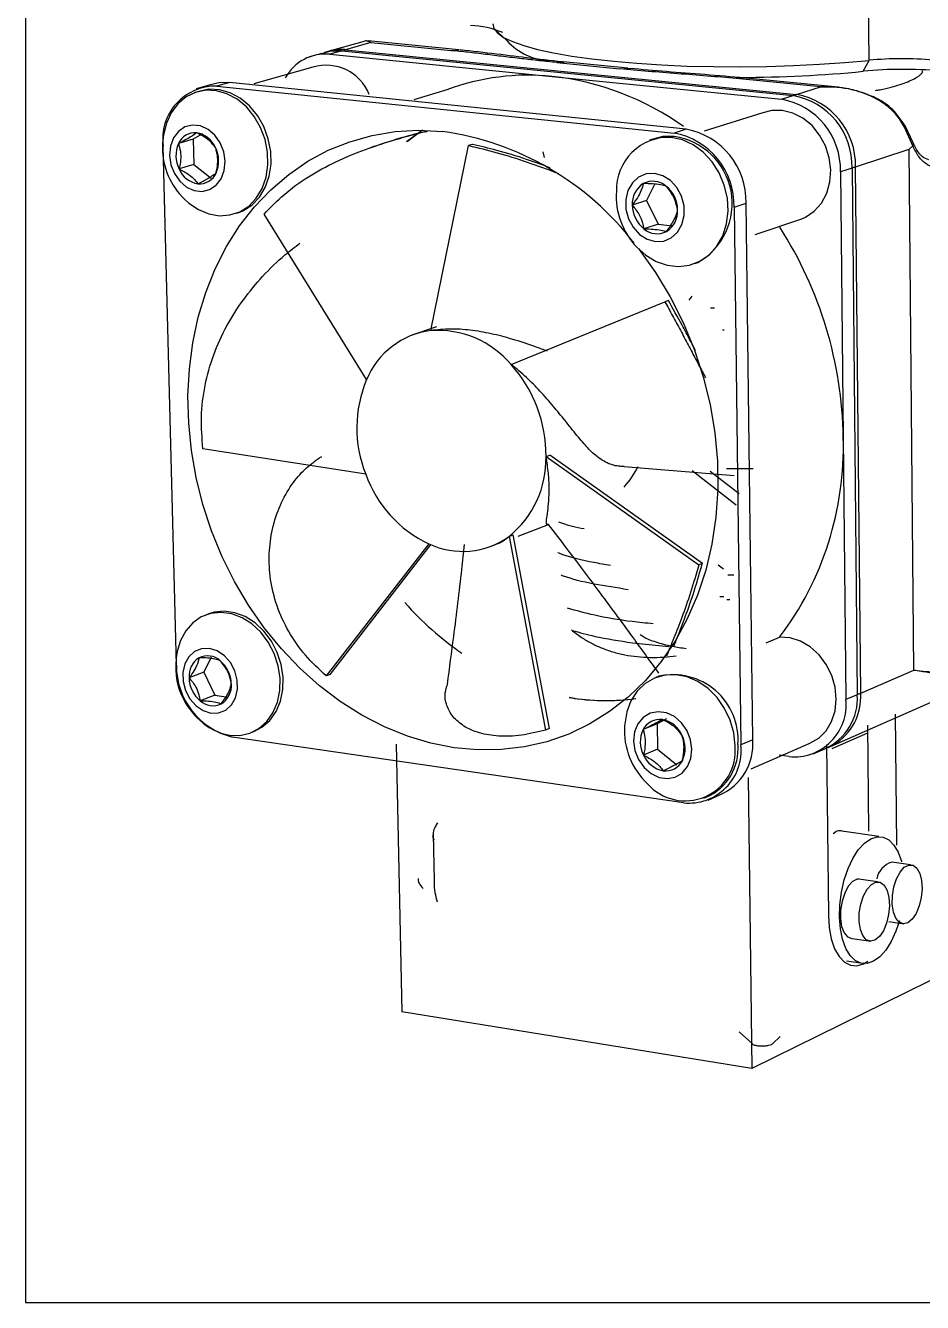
# Model space of a CAD drawing. Header units: millimetres. Extents: x 0 to 279, y 0 to 216.
# Drawn here: x 188.92 to 217.99, y 46.03 to 87.43 of the extents above; entities that cross this region are included whole.
import ezdxf

# ---------------------------------------------------------------- set-up
doc = ezdxf.new("R2010")
doc.units = ezdxf.units.MM
doc.layers.add('TITLE_BLOCK_BORDER', color=7, linetype='Continuous')

msp = doc.modelspace()

# ---------------------------------------------------------------- linework, layer by layer
at = {"color": 7, "linetype": 'Continuous', "lineweight": 25}
for p, q in [((216.266, 86.299), (216.247, 88.317)), ((204.092, 87.338), (204.519, 86.938)), ((199.852, 86.901), (198.641, 86.559)), ((199.177, 86.611), (198.779, 86.498)), ((199.177, 86.611), (213.798, 85.158)), ((200.111, 86.875), (199.296, 86.644)), ((199.296, 86.644), (213.911, 85.193)), ((202.96, 86.642), (200.029, 86.931)), ((200.111, 86.875), (202.714, 86.618)), ((198.521, 86.526), (198.122, 86.413)), ((198.779, 86.498), (205.992, 85.779)), ((206.14, 86.228), (208.183, 86.026)), ((208.441, 86.049), (206.361, 86.255)), ((216.074, 85.944), (216.266, 86.299)), ((198.238, 86.077), (196.32, 85.532)), ((205.992, 85.779), (213.42, 85.038)), ((208.415, 86.03), (208.51, 86.032)), ((214.685, 85.437), (211.954, 85.706)), ((215.255, 85.43), (212.175, 85.734)), ((194.87, 85.495), (194.456, 85.378)), ((195.533, 85.58), (195.12, 85.463)), ((195.12, 85.463), (209.941, 83.943)), ((202.823, 84.835), (195.533, 85.58)), ((202.581, 85.339), (201.504, 85.022)), ((213.911, 85.193), (214.685, 85.437)), ((194.491, 85.275), (194.388, 85.246)), ((213.42, 85.038), (213.798, 85.158)), ((210.335, 84.067), (202.823, 84.835)), ((212.821, 84.6), (210.921, 83.998)), ((210.335, 84.067), (209.941, 83.943)), ((217.678, 83.53), (217.411, 84.134)), ((217.692, 83.621), (217.429, 84.175)), ((194.358, 83.739), (193.877, 83.599)), ((194.654, 83.914), (194.358, 83.739)), ((194.358, 83.739), (194.379, 82.917)), ((201.787, 84.04), (201.271, 83.655)), ((209.248, 83.743), (209.15, 83.712)), ((193.812, 66.691), (193.383, 83.516)), ((200.244, 83.512), (200.093, 83.467)), ((202.06, 77.538), (203.281, 83.533)), ((203.402, 83.57), (203.281, 83.533)), ((203.406, 83.569), (203.402, 83.57)), ((205.686, 83.332), (205.728, 83.151)), ((215.821, 82.844), (217.565, 83.424)), ((217.679, 83.523), (217.565, 83.424)), ((217.713, 66.524), (217.565, 83.424)), ((194.379, 82.917), (193.898, 82.776)), ((194.379, 82.917), (194.94, 82.479)), ((215.709, 82.807), (215.334, 82.682)), ((215.709, 82.807), (215.88, 65.732)), ((215.991, 65.779), (215.821, 82.844)), ((215.334, 82.682), (215.423, 74.076)), ((209.322, 82.298), (209.044, 81.756)), ((209.044, 81.756), (208.586, 81.607)), ((209.044, 81.756), (209.421, 80.984)), ((211.886, 81.537), (212.276, 81.666)), ((212.385, 72.914), (212.276, 81.666)), ((195.763, 81.347), (195.865, 81.379)), ((199.973, 75.946), (196.651, 81.311)), ((211.886, 81.537), (212.107, 64.101)), ((212.574, 80.652), (214.08, 81.162)), ((209.421, 80.984), (208.964, 80.833)), ((209.421, 80.984), (209.895, 80.933)), ((210.614, 79.712), (210.711, 79.745)), ((204.658, 76.437), (209.64, 78.474)), ((209.758, 78.515), (209.64, 78.474)), ((209.76, 78.51), (209.758, 78.515)), ((210.434, 78.523), (210.524, 78.652)), ((211.255, 78.259), (211.122, 78.264)), ((202.24, 77.657), (201.446, 77.391)), ((211.509, 77.56), (211.567, 77.56)), ((199.948, 72.88), (194.671, 73.704)), ((215.423, 74.076), (215.51, 65.572)), ((198.509, 73.441), (198.444, 73.41)), ((205.791, 73.454), (205.91, 73.497)), ((205.791, 73.454), (210.741, 69.939)), ((210.858, 69.985), (205.91, 73.497)), ((208.322, 73.132), (211.885, 72.843)), ((210.53, 73), (211.955, 71.892)), ((211.115, 72.983), (212.05, 72.256)), ((212.504, 73.051), (211.636, 73.051)), ((212.492, 64.268), (212.385, 72.914)), ((204.892, 70.877), (205.876, 71.25)), ((204.592, 70.865), (204.711, 70.91)), ((204.592, 70.865), (205.775, 64.585)), ((204.711, 70.91), (205.893, 64.634)), ((201.991, 70.624), (198.669, 66.34)), ((198.791, 66.387), (202.068, 70.612)), ((204.011, 70.545), (204.191, 70.613)), ((210.858, 69.985), (210.741, 69.939)), ((210.856, 69.98), (210.858, 69.985)), ((211.539, 69.801), (211.372, 69.931)), ((211.88, 69.602), (211.686, 69.602)), ((211.746, 68.804), (211.647, 68.809)), ((194.858, 68.351), (194.757, 68.313)), ((212.928, 67.416), (213.361, 67.596)), ((208.594, 67.416), (209.769, 67.293)), ((194.942, 66.952), (194.696, 66.46)), ((194.696, 66.46), (194.222, 66.28)), ((194.696, 66.46), (195.054, 65.717)), ((198.791, 66.387), (198.669, 66.34)), ((209.445, 66.328), (209.349, 66.288)), ((214.936, 64.025), (220.322, 66.392)), ((215.991, 65.779), (217.713, 66.524)), ((195.054, 65.717), (194.581, 65.534)), ((195.054, 65.717), (195.492, 65.654)), ((206.714, 65.613), (206.545, 65.638)), ((215.88, 65.732), (215.51, 65.572)), ((217.159, 60.85), (217.12, 65.099)), ((205.893, 64.634), (205.775, 64.585)), ((209.39, 64.789), (208.938, 64.599)), ((209.694, 64.948), (209.39, 64.789)), ((209.39, 64.789), (209.402, 63.964)), ((216.255, 61.312), (216.222, 64.749)), ((210.246, 62.227), (195.632, 64.358)), ((196.217, 64.496), (196.317, 64.536)), ((212.492, 64.268), (212.107, 64.101)), ((215.07, 63.984), (216.225, 64.493)), ((200.936, 64.127), (201.114, 55.453)), ((209.402, 63.964), (208.95, 63.771)), ((209.402, 63.964), (210.035, 63.461)), ((212.439, 63.327), (214.318, 64.148)), ((213.667, 63.726), (213.349, 63.771)), ((214.454, 63.813), (214.825, 63.976)), ((214.882, 64.118), (214.941, 58.588)), ((214.889, 64.007), (215.113, 64.107)), ((212.346, 63.048), (212.464, 53.611)), ((210.905, 62.374), (211.001, 62.416)), ((211.043, 62.313), (211.429, 62.482)), ((216.582, 61.13), (215.376, 61.306)), ((202.132, 61.22), (202.162, 59.71)), ((217.599, 60.216), (216.995, 60.305)), ((216.535, 59.665), (215.928, 59.755)), ((216.906, 58.374), (217.39, 58.301)), ((215.717, 57.83), (216.323, 57.738)), ((218.938, 56.802), (212.464, 53.611)), ((215.534, 57.105), (216.131, 57.013)), ((212.464, 53.611), (201.114, 55.453)), ((212.05, 54.8), (212.468, 54.422)), ((213.129, 54.416), (213.377, 54.65))]:
    msp.add_line(p, q, dxfattribs=at)
at = {"color": 8, "linetype": 'Continuous', "lineweight": 25}
for p, q in [((202.714, 86.618), (202.951, 86.62)), ((206.375, 86.232), (206.14, 86.228)), ((208.183, 86.026), (208.415, 86.03)), ((212.183, 85.71), (211.954, 85.706))]:
    msp.add_line(p, q, dxfattribs=at)
at = {"color": 7, "linetype": 'Continuous', "lineweight": 25, "flags": 128}
for points in [[(204.063, 87.478), (204.096, 87.331), (204.214, 87.186), (204.417, 87.044), (204.703, 86.907), (205.071, 86.776), (205.517, 86.653), (206.037, 86.54), (206.625, 86.437), (207.276, 86.345), (207.984, 86.267), (208.739, 86.202), (209.535, 86.151), (210.363, 86.115), (211.214, 86.095), (212.078, 86.091), (212.946, 86.102), (213.808, 86.129), (214.655, 86.171), (215.477, 86.228), (216.266, 86.299)], [(198.521, 86.526), (198.832, 86.605), (199.177, 86.611)], [(198.641, 86.559), (198.622, 86.552), (198.6, 86.543)], [(194.077, 81.796), (194.211, 81.673), (194.524, 81.459), (194.86, 81.319), (195.205, 81.26), (195.544, 81.285), (195.865, 81.391), (196.154, 81.576), (196.398, 81.831), (196.588, 82.147), (196.717, 82.51), (196.777, 82.906), (196.768, 83.318), (196.688, 83.729), (196.542, 84.123), (196.336, 84.482), (196.078, 84.792), (195.778, 85.041), (195.45, 85.218), (195.106, 85.315), (194.762, 85.33), (194.43, 85.261), (194.125, 85.112), (193.859, 84.889), (193.643, 84.601), (193.486, 84.26), (193.393, 83.88), (193.38, 83.773)], [(195.865, 81.379), (195.967, 81.422), (196.256, 81.607), (196.5, 81.862), (196.69, 82.178), (196.819, 82.541), (196.879, 82.936), (196.87, 83.348), (196.79, 83.759), (196.644, 84.152), (196.438, 84.512), (196.18, 84.822), (195.88, 85.07), (195.552, 85.247), (195.209, 85.344), (194.864, 85.359), (194.533, 85.29), (194.491, 85.275)], [(195.533, 85.58), (195.184, 85.575), (194.87, 85.495)], [(214.08, 81.162), (214.201, 81.215), (214.483, 81.407), (214.716, 81.67), (214.887, 81.991), (214.99, 82.355), (215.017, 82.745), (214.97, 83.142), (214.848, 83.526), (214.659, 83.878), (214.412, 84.183), (214.118, 84.424), (213.792, 84.591), (213.45, 84.675), (213.108, 84.673), (212.821, 84.6)], [(193.588, 83.219), (193.632, 82.914), (193.745, 82.626), (193.918, 82.378), (194.137, 82.19), (194.385, 82.077), (194.641, 82.049), (194.884, 82.108), (195.096, 82.249), (195.258, 82.462), (195.358, 82.728), (195.388, 83.026), (195.344, 83.332), (195.23, 83.622), (195.056, 83.871), (194.836, 84.059), (194.588, 84.171), (194.332, 84.198), (194.089, 84.138), (193.878, 83.995), (193.716, 83.783), (193.617, 83.517), (193.588, 83.219)], [(208.783, 80.2), (208.805, 80.171), (209.338, 79.423), (209.816, 78.63), (210.235, 77.797), (210.593, 76.932), (210.885, 76.042), (211.109, 75.136), (211.263, 74.22), (211.347, 73.302), (211.359, 72.391), (211.299, 71.493), (211.169, 70.617), (210.969, 69.77), (210.701, 68.958), (210.369, 68.189), (209.974, 67.469), (209.521, 66.803), (209.013, 66.197), (208.454, 65.656), (207.851, 65.183), (207.207, 64.782), (206.529, 64.457), (205.821, 64.208), (205.09, 64.039), (204.342, 63.95), (203.582, 63.941), (202.817, 64.012), (202.053, 64.161), (201.296, 64.389), (200.552, 64.691), (199.826, 65.067), (199.124, 65.511), (198.451, 66.022), (197.813, 66.594), (197.214, 67.223), (196.659, 67.905), (196.152, 68.633), (195.696, 69.403), (195.296, 70.207), (194.953, 71.041), (194.671, 71.898), (194.453, 72.771), (194.298, 73.653), (194.209, 74.539), (194.187, 75.421), (194.232, 76.292), (194.343, 77.145), (194.521, 77.975), (194.763, 78.775), (195.068, 79.537), (195.434, 80.258), (195.859, 80.929), (196.339, 81.547), (196.87, 82.105), (197.45, 82.6), (198.073, 83.027), (198.734, 83.382), (199.43, 83.662), (200.153, 83.865), (200.899, 83.988), (201.661, 84.03), (202.433, 83.99), (202.433, 83.99)], [(201.288, 83.669), (201.469, 83.812), (201.781, 84.036)], [(208.736, 80.24), (209.024, 79.982), (209.362, 79.779), (209.721, 79.654), (210.087, 79.614), (210.445, 79.659), (210.78, 79.788), (211.079, 79.996), (211.328, 80.274), (211.519, 80.612), (211.642, 80.996), (211.692, 81.409), (211.668, 81.835), (211.57, 82.255), (211.403, 82.654), (211.172, 83.013), (210.889, 83.319), (210.564, 83.558), (210.211, 83.721), (209.845, 83.802), (209.845, 83.802)], [(209.943, 83.833), (209.579, 83.827), (209.248, 83.743)], [(209.305, 82.632), (209.036, 82.615), (208.791, 82.511), (208.589, 82.327), (208.446, 82.079), (208.374, 81.786), (208.379, 81.473), (208.46, 81.164), (208.61, 80.885), (208.818, 80.657), (209.067, 80.5), (209.337, 80.426), (209.605, 80.441), (209.851, 80.544), (210.054, 80.727), (210.198, 80.976), (210.27, 81.269), (210.266, 81.583), (210.185, 81.893), (210.034, 82.174), (209.825, 82.402), (209.575, 82.559), (209.305, 82.632)], [(195.528, 64.422), (195.867, 64.414), (196.19, 64.486), (196.485, 64.637), (196.739, 64.861), (196.941, 65.148), (197.084, 65.487), (197.161, 65.864), (197.169, 66.263), (197.108, 66.669), (196.98, 67.063), (196.79, 67.43), (196.546, 67.755), (196.259, 68.024), (195.94, 68.226), (195.603, 68.354), (195.261, 68.401), (194.929, 68.366), (194.619, 68.251), (194.346, 68.06), (194.119, 67.802), (193.948, 67.487), (193.839, 67.128), (193.807, 66.911)], [(196.317, 64.536), (196.585, 64.677), (196.839, 64.9), (197.042, 65.187), (197.184, 65.526), (197.262, 65.903), (197.27, 66.302), (197.208, 66.707), (197.08, 67.102), (196.891, 67.469), (196.647, 67.793), (196.36, 68.062), (196.042, 68.264), (195.704, 68.391), (195.362, 68.438), (195.03, 68.404), (194.858, 68.351)], [(214.318, 64.148), (214.344, 64.159), (214.629, 64.324), (214.867, 64.563), (215.047, 64.862), (215.159, 65.209), (215.198, 65.585), (215.162, 65.974), (215.053, 66.355), (214.876, 66.712), (214.64, 67.025), (214.356, 67.281), (214.037, 67.467), (213.7, 67.573), (213.361, 67.596)], [(194.931, 65.137), (195.181, 65.143), (195.409, 65.233), (195.596, 65.401), (195.727, 65.632), (195.792, 65.908), (195.784, 66.206), (195.706, 66.502), (195.562, 66.773), (195.366, 66.995), (195.132, 67.152), (194.88, 67.229), (194.63, 67.222), (194.403, 67.131), (194.217, 66.962), (194.086, 66.731), (194.023, 66.456), (194.03, 66.159), (194.108, 65.863), (194.251, 65.594), (194.447, 65.372), (194.68, 65.215), (194.931, 65.137)], [(211.917, 64.074), (211.875, 64.491), (211.76, 64.902), (211.579, 65.289), (211.337, 65.636), (211.046, 65.93), (210.716, 66.157), (210.363, 66.309), (210, 66.38), (209.643, 66.367), (209.306, 66.27), (209.002, 66.094), (208.745, 65.846), (208.544, 65.537), (208.408, 65.178), (208.341, 64.785), (208.337, 64.717)], [(210.519, 63.961), (210.477, 64.27), (210.361, 64.565), (210.181, 64.822), (209.952, 65.02), (209.692, 65.143), (209.423, 65.18), (209.167, 65.13), (208.943, 64.996), (208.771, 64.79), (208.664, 64.527), (208.63, 64.229), (208.673, 63.921), (208.789, 63.627), (208.967, 63.371), (209.195, 63.173), (209.454, 63.05), (209.723, 63.011), (209.98, 63.06), (210.204, 63.193), (210.377, 63.4), (210.485, 63.662), (210.519, 63.961)], [(217.245, 58.401), (217.13, 58.06), (216.978, 57.731), (216.802, 57.453), (216.608, 57.237), (216.405, 57.09), (216.199, 57.019), (215.999, 57.027), (215.813, 57.114), (215.647, 57.276), (215.508, 57.508), (215.402, 57.801), (215.332, 58.143), (215.302, 58.522), (215.313, 58.922), (215.365, 59.328), (215.455, 59.724), (215.58, 60.094), (215.734, 60.425), (215.913, 60.702), (216.108, 60.917), (216.313, 61.059), (216.313, 61.059)], [(216.313, 61.059), (216.519, 61.126), (216.718, 61.113), (216.903, 61.021), (217.067, 60.856), (217.203, 60.622), (217.307, 60.33), (217.312, 60.309)], [(217.516, 58.336), (217.372, 58.301), (217.238, 58.352), (217.128, 58.483), (217.05, 58.683), (217.011, 58.935), (217.016, 59.216), (217.063, 59.501), (217.149, 59.764), (217.266, 59.982), (217.402, 60.135), (217.547, 60.21), (217.687, 60.2), (217.81, 60.107), (217.904, 59.938), (217.962, 59.71), (217.979, 59.442), (217.953, 59.157), (217.886, 58.882), (217.785, 58.64), (217.658, 58.452), (217.516, 58.336)], [(215.928, 59.755), (215.875, 59.749), (215.728, 59.673), (215.589, 59.519), (215.471, 59.3), (215.385, 59.035), (215.337, 58.749), (215.332, 58.467), (215.372, 58.214), (215.451, 58.013), (215.564, 57.881), (215.699, 57.831), (215.717, 57.83)], [(216.451, 57.773), (216.305, 57.738), (216.17, 57.788), (216.058, 57.92), (215.979, 58.121), (215.94, 58.375), (215.944, 58.657), (215.992, 58.944), (216.079, 59.209), (216.197, 59.428), (216.335, 59.582), (216.482, 59.658), (216.623, 59.649), (216.748, 59.556), (216.844, 59.387), (216.903, 59.157), (216.92, 58.888), (216.894, 58.601), (216.826, 58.324), (216.724, 58.08), (216.595, 57.891), (216.451, 57.773)], [(214.941, 58.588), (214.967, 58.183), (215.036, 57.814), (215.144, 57.497), (215.287, 57.242), (215.46, 57.061), (215.655, 56.959), (215.866, 56.94), (216.084, 57.004), (216.224, 57.088)]]:
    msp.add_lwpolyline(points, dxfattribs=at)
at = {"color": 8, "linetype": 'Continuous', "lineweight": 25, "flags": 128}
msp.add_lwpolyline([(199.296, 86.644), (198.951, 86.638), (198.641, 86.559)], dxfattribs=at)
at = {"color": 7, "linetype": 'Continuous', "lineweight": 25}
for centre, radius, start, end in [((203.246, 84.474), 2.955, 67.1954, 88.0282), ((206.053, 88.358), 2.09, 222.7965, 266.4757), ((198.643, 85.016), 1.488, 84.7461, 151.0221), ((198.667, 84.634), 1.505, 21.8855, 106.5337), ((217.346, 75.224), 11.128, 84.8824, 95.5658), ((205.215, 78.354), 7.466, 84.0316, 110.66), ((204.971, 76.715), 9.121, 54.662, 83.5785), ((212.016, 127.238), 41.493, 270.1205, 275.6124), ((217.367, 72.761), 13.246, 84.8464, 95.5996), ((195.078, 83.751), 1.712, 88.6225, 187.9123), ((213.005, 82.746), 2.33, 358.433, 79.7451), ((213.386, 82.87), 2.324, 358.4261, 79.7832), ((213.499, 82.908), 2.322, 358.4241, 79.7946), ((209.899, 81.729), 2.378, 358.4897, 79.4335), ((195.661, 83.466), 2.302, 172.3367, 180.0387), ((194.412, 83.367), 0.584, 84.7265, 156.5441), ((194.336, 83.152), 0.807, 23.3189, 80.7366), ((201.134, 74.616), 9.464, 37.4832, 82.1111), ((209.768, 82.107), 1.697, 87.3919, 181.8048), ((209.503, 81.599), 2.384, 358.497, 79.3937), ((209.627, 81.657), 2.198, 299.5661, 81.7279), ((195.66, 83.465), 2.301, 180.0248, 226.5316), ((194.757, 83.209), 0.962, 156.0962, 206.7864), ((194.218, 83.037), 0.962, 335.9723, 26.8153), ((194.639, 83.095), 0.807, 203.3156, 260.5609), ((194.563, 82.879), 0.583, 264.5107, 336.3929), ((210.436, 81.89), 2.369, 176.0579, 224.1441), ((209.353, 81.653), 0.769, 122.3312, 183.4516), ((209.252, 81.716), 0.663, 50.0357, 117.8571), ((209.053, 81.439), 1.004, 0.585, 51.4951), ((209.591, 81.618), 1.005, 180.645, 231.3978), ((209.291, 81.403), 0.768, 302.1238, 3.4071), ((209.391, 81.341), 0.664, 229.9301, 297.6304), ((202.5, 73.892), 12.924, 0.8159, 32.7747), ((202.385, 74.949), 2.61, 97.151, 157.5495), ((202.269, 74.415), 3.13, 40.2323, 93.8245), ((201.399, 73.493), 4.392, 359.4834, 42.0829), ((203.708, 74.382), 4.049, 157.2782, 201.7615), ((205.187, 73.764), 10.241, 322.9634, 1.7443), ((202.57, 73.373), 3.222, 308.8748, 1.4297), ((203.686, 74.213), 3.969, 199.6161, 244.7202), ((206.177, 74.423), 2.903, 317.5993, 333.5974), ((203.087, 72.95), 2.571, 244.7775, 305.8175), ((208.967, 75.593), 10.363, 221.5738, 235.2551), ((208.99, 75.619), 10.397, 221.5965, 235.2248), ((196.066, 66.621), 2.277, 172.699, 179.9079), ((196.186, 66.667), 2.374, 179.4115, 256.5011), ((194.918, 66.337), 0.699, 122.176, 184.701), ((194.818, 66.376), 0.616, 47.7883, 116.1766), ((194.586, 66.06), 1.005, 1.3813, 50.1102), ((196.063, 66.621), 2.274, 179.8896, 229.1787), ((195.227, 66.305), 1.006, 181.4365, 230.0207), ((209.907, 64.268), 2.111, 355.8493, 102.6377), ((194.896, 66.028), 0.698, 301.9672, 4.6624), ((194.996, 65.99), 0.616, 227.6947, 295.949), ((207.727, 72.787), 7.245, 260.6115, 277.7054), ((207.728, 72.729), 7.188, 261.89, 277.6759), ((213.837, 65.399), 1.682, 264.1912, 5.8943), ((214.092, 65.611), 1.792, 294.1592, 3.8534), ((195.826, 66.205), 1.807, 226.2521, 260.5148), ((210.678, 64.563), 2.346, 176.2511, 227.1098), ((209.776, 64.197), 0.929, 154.3984, 207.3115), ((209.474, 64.331), 0.599, 81.6885, 153.5116), ((209.398, 64.065), 0.875, 23.9885, 79.287), ((209.373, 63.994), 0.928, 334.2655, 27.3432), ((210.682, 64.137), 1.815, 294.2929, 4.1372), ((209.75, 64.127), 0.875, 203.9824, 259.1177), ((210.303, 63.912), 1.622, 221.17, 5.7095), ((210.42, 63.915), 1.697, 264.1047, 6.293), ((210.295, 63.987), 1.723, 294.2096, 4.2712), ((209.674, 63.86), 0.599, 261.4807, 333.3456), ((217.213, 59.62), 0.719, 107.658, 168.5031)]:
    msp.add_arc(centre, radius, start, end, dxfattribs=at)
at = {"color": 8, "linetype": 'Continuous', "lineweight": 25}
for centre, radius, start, end in [((199.334, 86.534), 0.116, 109.0104, 142.4317), ((213.955, 85.083), 0.119, 111.7359, 148.3827), ((215.678, 83.348), 0.523, 274.3104, 285.7698), ((214.174, 65.667), 1.82, 301.0408, 3.5577), ((215.849, 66.165), 0.41, 275.3721, 290.2289), ((202.327, 61.146), 0.209, 159.049, 218.4964)]:
    msp.add_arc(centre, radius, start, end, dxfattribs=at)
msp.add_ellipse((204.849, 59.364), major_axis=(3.201, -0.401), ratio=0.261124, start_param=3.128476, end_param=3.496936, dxfattribs=at)
at = {"color": 7, "linetype": 'Continuous', "lineweight": 25}
for points, knots in [([(199.321, 86.64), (199.253, 86.647), (199.082, 86.663), (198.837, 86.63), (198.673, 86.565), (198.603, 86.537)], [0, 0, 0, 0, 0.273553, 0.692548, 1, 1, 1, 1]), ([(200.111, 86.875), (200.084, 86.89), (200.036, 86.918), (199.972, 86.929), (199.912, 86.927), (199.874, 86.911), (199.852, 86.901)], [0, 0, 0, 0, 0.299297, 0.543814, 0.733546, 1, 1, 1, 1]), ([(199.995, 86.926), (199.996, 86.927), (200.007, 86.933), (200.019, 86.93), (200.029, 86.927)], [0, 0, 0, 0, 0.158215, 1, 1, 1, 1]), ([(206.14, 86.228), (205.948, 86.247), (205.562, 86.287), (204.988, 86.352), (204.411, 86.421), (203.836, 86.492), (203.278, 86.559), (202.898, 86.599), (202.714, 86.618)], [0, 0, 0, 0, 0.162381, 0.325501, 0.499992, 0.67396, 0.842077, 1, 1, 1, 1]), ([(206.468, 86.235), (206.08, 86.277), (205.298, 86.36), (204.174, 86.506), (203.396, 86.592), (203.001, 86.635)], [0, 0, 0, 0, 0.324207, 0.655835, 1, 1, 1, 1]), ([(211.954, 85.706), (211.642, 85.735), (211.019, 85.791), (210.053, 85.863), (209.101, 85.94), (208.488, 85.997), (208.183, 86.026)], [0, 0, 0, 0, 0.249834, 0.500002, 0.750091, 1, 1, 1, 1]), ([(212.232, 85.726), (211.803, 85.764), (210.961, 85.838), (209.693, 85.929), (208.901, 86), (208.51, 86.036)], [0, 0, 0, 0, 0.344209, 0.675825, 1, 1, 1, 1]), ([(216.466, 85.32), (216.516, 85.329), (216.842, 85.385), (217.291, 85.513), (217.752, 85.698), (217.982, 85.852), (217.99, 85.94), (217.991, 85.962)], [0, 0, 0, 0, 0.05258, 0.336417, 0.620255, 0.904092, 1, 1, 1, 1]), ([(214.685, 85.437), (214.79, 85.441), (214.982, 85.449), (215.239, 85.434), (215.483, 85.404), (215.724, 85.358), (215.97, 85.287), (216.158, 85.221), (216.26, 85.17), (216.293, 85.154)], [0, 0, 0, 0, 0.189908, 0.34514, 0.465691, 0.635283, 0.791137, 0.93332, 1, 1, 1, 1]), ([(217.411, 84.134), (217.37, 84.208), (217.286, 84.361), (217.118, 84.57), (216.926, 84.755), (216.715, 84.916), (216.488, 85.055), (216.27, 85.161), (216.067, 85.24), (215.885, 85.299), (215.687, 85.351), (215.441, 85.4), (215.106, 85.442), (214.84, 85.439), (214.685, 85.437)], [0, 0, 0, 0, 0.079936, 0.164351, 0.253735, 0.332079, 0.415844, 0.505183, 0.561043, 0.620981, 0.685012, 0.753152, 0.855899, 1, 1, 1, 1]), ([(217.425, 84.181), (217.302, 84.361), (217.059, 84.72), (216.634, 85.022), (216.364, 85.126), (216.289, 85.154)], [0, 0, 0, 0, 0.424237, 0.84188, 1, 1, 1, 1]), ([(194.466, 83.948), (194.41, 83.906), (194.315, 83.835), (194.083, 83.705), (193.94, 83.632), (193.877, 83.599)], [0, 0, 0, 0, 0.439105, 0.751358, 1, 1, 1, 1]), ([(195.077, 83.471), (195.018, 83.548), (194.917, 83.679), (194.678, 83.842), (194.531, 83.916), (194.466, 83.948)], [0, 0, 0, 0, 0.439105, 0.751358, 1, 1, 1, 1]), ([(196.651, 81.311), (196.862, 81.53), (197.283, 81.968), (198.077, 82.537), (198.97, 83.023), (199.933, 83.425), (200.923, 83.741), (201.602, 83.925), (201.93, 83.997), (201.939, 83.999)], [0, 0, 0, 0, 0.16659, 0.333132, 0.499871, 0.666626, 0.831019, 0.995498, 1, 1, 1, 1]), ([(201.919, 83.999), (201.658, 83.936), (201.103, 83.801), (200.543, 83.608), (200.246, 83.506)], [0, 0, 0, 0, 0.470197, 1, 1, 1, 1]), ([(193.877, 83.599), (193.889, 83.562), (193.927, 83.445), (193.963, 83.219), (193.942, 82.968), (193.909, 82.826), (193.898, 82.776)], [0, 0, 0, 0, 0.156025, 0.493707, 0.819058, 1, 1, 1, 1]), ([(195.097, 82.646), (195.108, 82.696), (195.141, 82.838), (195.162, 83.09), (195.127, 83.316), (195.089, 83.434), (195.077, 83.471)], [0, 0, 0, 0, 0.180942, 0.506293, 0.843975, 1, 1, 1, 1]), ([(203.281, 83.533), (203.586, 83.463), (204.196, 83.321), (205.173, 83.008), (205.85, 82.765), (206.191, 82.631), (206.202, 82.627)], [0, 0, 0, 0, 0.329532, 0.65897, 0.988794, 1, 1, 1, 1]), ([(205.925, 82.816), (205.67, 82.908), (205.083, 83.12), (204.231, 83.381), (203.666, 83.51), (203.406, 83.569)], [0, 0, 0, 0, 0.292581, 0.674313, 1, 1, 1, 1]), ([(218.592, 82.877), (218.51, 82.857), (218.345, 82.817), (218.097, 82.932), (217.864, 83.153), (217.741, 83.4), (217.679, 83.523)], [0, 0, 0, 0, 0.250391, 0.500761, 0.750729, 1, 1, 1, 1]), ([(218.197, 83.075), (218.128, 83.097), (218.018, 83.132), (217.833, 83.337), (217.742, 83.519), (217.695, 83.614)], [0, 0, 0, 0, 0.444255, 0.707812, 1, 1, 1, 1]), ([(193.898, 82.776), (194.013, 82.716), (194.211, 82.613), (194.406, 82.437), (194.476, 82.341), (194.507, 82.299)], [0, 0, 0, 0, 0.439105, 0.751358, 1, 1, 1, 1]), ([(194.507, 82.299), (194.62, 82.357), (194.813, 82.456), (195.001, 82.573), (195.068, 82.623), (195.097, 82.646)], [0, 0, 0, 0, 0.4391052, 0.7513579, 1, 1, 1, 1]), ([(208.942, 82.303), (208.918, 82.212), (208.878, 82.056), (208.73, 81.802), (208.63, 81.667), (208.586, 81.607)], [0, 0, 0, 0, 0.439105, 0.751358, 1, 1, 1, 1]), ([(209.678, 82.225), (209.653, 82.232), (209.572, 82.255), (209.39, 82.286), (209.147, 82.301), (208.996, 82.302), (208.942, 82.303)], [0, 0, 0, 0, 0.156025, 0.493707, 0.819058, 1, 1, 1, 1]), ([(210.057, 81.449), (210.03, 81.569), (209.983, 81.774), (209.828, 82.043), (209.724, 82.169), (209.678, 82.225)], [0, 0, 0, 0, 0.439105, 0.751358, 1, 1, 1, 1]), ([(208.586, 81.607), (208.667, 81.505), (208.806, 81.331), (208.92, 81.049), (208.95, 80.899), (208.964, 80.833)], [0, 0, 0, 0, 0.4391052, 0.7513579, 1, 1, 1, 1]), ([(209.699, 80.753), (209.777, 80.861), (209.911, 81.047), (210.018, 81.288), (210.045, 81.399), (210.057, 81.449)], [0, 0, 0, 0, 0.439105, 0.751358, 1, 1, 1, 1]), ([(208.964, 80.833), (209.018, 80.833), (209.169, 80.831), (209.411, 80.816), (209.593, 80.784), (209.673, 80.76), (209.699, 80.753)], [0, 0, 0, 0, 0.180942, 0.506293, 0.843975, 1, 1, 1, 1]), ([(194.671, 73.704), (194.644, 74.046), (194.589, 74.729), (194.715, 75.761), (194.997, 76.76), (195.423, 77.7), (195.969, 78.553), (196.61, 79.323), (197.24, 79.937), (197.652, 80.246), (197.815, 80.369)], [0, 0, 0, 0, 0.129358, 0.258679, 0.388152, 0.517637, 0.645306, 0.773042, 0.90999, 1, 1, 1, 1]), ([(209.64, 78.474), (209.725, 78.321), (209.895, 78.014), (210.148, 77.545), (210.4, 77.071), (210.645, 76.606), (210.834, 76.245), (210.936, 76.055), (210.963, 76.006)], [0, 0, 0, 0, 0.184482, 0.370179, 0.55982, 0.750873, 0.935372, 1, 1, 1, 1]), ([(210.637, 76.891), (210.577, 77.003), (210.434, 77.274), (210.143, 77.817), (209.908, 78.243), (209.76, 78.51)], [0, 0, 0, 0, 0.210426, 0.505902, 1, 1, 1, 1]), ([(205.84, 76.869), (205.712, 76.916), (205.352, 77.049), (204.738, 77.254), (204.021, 77.443), (203.345, 77.56), (202.683, 77.603), (202.268, 77.56), (202.06, 77.538)], [0, 0, 0, 0, 0.116285, 0.327677, 0.502887, 0.677972, 0.838994, 1, 1, 1, 1]), ([(208.323, 73.135), (208.275, 73.135), (208.16, 73.133), (207.978, 73.166), (207.774, 73.237), (207.565, 73.357), (207.356, 73.523), (207.159, 73.716), (206.916, 73.985), (206.673, 74.284), (206.414, 74.61), (206.16, 74.926), (205.893, 75.246), (205.605, 75.566), (205.31, 75.872), (204.999, 76.166), (204.744, 76.369), (204.658, 76.437)], [0, 0, 0, 0, 0.043943, 0.107295, 0.181457, 0.256085, 0.332172, 0.408814, 0.465054, 0.579098, 0.637127, 0.683623, 0.778073, 0.826191, 0.868911, 0.95576, 1, 1, 1, 1]), ([(198.669, 66.34), (198.433, 66.559), (197.962, 66.997), (197.425, 67.774), (197.046, 68.608), (196.837, 69.467), (196.798, 70.311), (196.907, 71.13), (197.161, 71.892), (197.527, 72.54), (197.959, 73.057), (198.282, 73.292), (198.444, 73.41)], [0, 0, 0, 0, 0.100213, 0.200397, 0.3007, 0.401012, 0.499907, 0.598854, 0.704934, 0.811032, 0.905519, 1, 1, 1, 1]), ([(205.869, 71.253), (205.841, 71.25), (205.791, 71.246), (205.807, 71.397), (205.844, 71.646), (205.883, 72.002), (205.897, 72.42), (205.879, 72.91), (205.82, 73.27), (205.791, 73.454)], [0, 0, 0, 0, 0.186176, 0.34139, 0.500478, 0.628839, 0.760738, 0.878701, 1, 1, 1, 1]), ([(205.86, 71.246), (206.06, 70.988), (206.605, 70.285), (207.517, 69.065), (208.511, 67.717), (209.161, 66.815), (209.441, 66.427)], [0, 0, 0, 0, 0.163086, 0.443715, 0.76115, 1, 1, 1, 1]), ([(206.196, 71.341), (206.236, 71.324), (206.448, 71.238), (206.767, 71.17), (207.026, 71.115)], [0, 0, 0, 0, 0.190781, 1, 1, 1, 1]), ([(204.188, 70.622), (204.222, 70.633), (204.356, 70.672), (204.491, 70.783), (204.592, 70.865)], [0, 0, 0, 0, 0.255969, 1, 1, 1, 1]), ([(203.142, 70.6), (203.113, 70.331), (203.006, 69.335), (202.819, 67.835), (202.654, 66.592), (202.586, 66.078)], [0, 0, 0, 0, 0.177283, 0.658927, 1, 1, 1, 1]), ([(207.882, 69.925), (207.698, 69.954), (207.104, 70.047), (206.527, 70.189), (206.23, 70.311), (206.179, 70.332)], [0, 0, 0, 0, 0.2690233, 0.8724179, 1, 1, 1, 1]), ([(209.939, 67.308), (209.988, 67.432), (210.104, 67.723), (210.349, 68.368), (210.614, 69.138), (210.78, 69.716), (210.856, 69.98)], [0, 0, 0, 0, 0.204188, 0.478755, 0.762016, 1, 1, 1, 1]), ([(206.284, 69.614), (206.305, 69.605), (206.575, 69.495), (207.287, 69.329), (208.074, 69.206), (208.448, 69.147)], [0, 0, 0, 0, 0.04373, 0.54652, 1, 1, 1, 1]), ([(210.741, 69.939), (210.653, 69.635), (210.475, 69.02), (210.193, 68.22), (209.932, 67.55), (209.758, 67.143), (209.7, 66.997), (209.694, 66.982)], [0, 0, 0, 0, 0.23906, 0.484886, 0.724024, 0.970299, 1, 1, 1, 1]), ([(211.429, 68.915), (211.435, 68.915), (211.475, 68.912), (211.517, 68.913), (211.553, 68.914)], [0, 0, 0, 0, 0.1427026, 1, 1, 1, 1]), ([(209.26, 68.03), (209.031, 68.052), (208.336, 68.118), (207.373, 68.287), (206.771, 68.456), (206.492, 68.534)], [0, 0, 0, 0, 0.207217, 0.630238, 1, 1, 1, 1]), ([(206.613, 67.836), (206.715, 67.755), (206.912, 67.6), (207.239, 67.408), (207.581, 67.247), (207.951, 67.116), (208.341, 67.02), (208.746, 66.96), (209.165, 66.935), (209.588, 66.943), (209.876, 66.977), (210.014, 66.994)], [0, 0, 0, 0, 0.119031, 0.228248, 0.338162, 0.450395, 0.563483, 0.672719, 0.782772, 0.895361, 1, 1, 1, 1]), ([(206.644, 67.817), (206.877, 67.75), (207.431, 67.591), (208.168, 67.48), (208.594, 67.416)], [0, 0, 0, 0, 0.423008, 1, 1, 1, 1]), ([(210.333, 67.218), (210.182, 67.242), (209.81, 67.3), (209.346, 67.43), (208.991, 67.562), (208.875, 67.651), (208.839, 67.679)], [0, 0, 0, 0, 0.217774, 0.535694, 0.853615, 1, 1, 1, 1]), ([(194.546, 66.928), (194.528, 66.846), (194.496, 66.705), (194.359, 66.466), (194.264, 66.337), (194.222, 66.28)], [0, 0, 0, 0, 0.439105, 0.751358, 1, 1, 1, 1]), ([(195.231, 66.832), (195.205, 66.842), (195.13, 66.871), (194.956, 66.91), (194.731, 66.926), (194.59, 66.928), (194.546, 66.928)], [0, 0, 0, 0, 0.180942, 0.506293, 0.843975, 1, 1, 1, 1]), ([(195.592, 66.085), (195.568, 66.202), (195.528, 66.404), (195.378, 66.662), (195.276, 66.78), (195.231, 66.832)], [0, 0, 0, 0, 0.4391052, 0.7513579, 1, 1, 1, 1]), ([(217.713, 66.524), (217.85, 66.511), (218.086, 66.488), (218.417, 66.458), (218.715, 66.434), (219.013, 66.415), (219.288, 66.405), (219.536, 66.405), (219.83, 66.419), (220.137, 66.459), (220.445, 66.559), (220.689, 66.714), (220.802, 66.896), (220.855, 66.983)], [0, 0, 0, 0, 0.083594, 0.144645, 0.217398, 0.289188, 0.364163, 0.434343, 0.499736, 0.632193, 0.749976, 0.880414, 1, 1, 1, 1]), ([(194.222, 66.28), (194.301, 66.184), (194.437, 66.02), (194.544, 65.746), (194.569, 65.599), (194.581, 65.534)], [0, 0, 0, 0, 0.439105, 0.751358, 1, 1, 1, 1]), ([(220.321, 66.395), (220.315, 66.391), (220.264, 66.356), (220.137, 66.322), (219.938, 66.285), (219.71, 66.276), (219.457, 66.284), (219.171, 66.307), (218.861, 66.345), (218.523, 66.394), (218.158, 66.452), (217.869, 66.499), (217.713, 66.524)], [0, 0, 0, 0, 0.013662, 0.1182576, 0.2280805, 0.3431479, 0.4401677, 0.5496538, 0.6716095, 0.7642758, 0.8737394, 1, 1, 1, 1]), ([(195.265, 65.436), (195.34, 65.539), (195.468, 65.717), (195.563, 65.94), (195.583, 66.04), (195.592, 66.085)], [0, 0, 0, 0, 0.439105, 0.751358, 1, 1, 1, 1]), ([(205.775, 64.585), (205.51, 64.521), (204.973, 64.39), (204.248, 64.37), (203.612, 64.475), (203.112, 64.698), (202.754, 65.011), (202.553, 65.384), (202.491, 65.754), (202.572, 65.982), (202.605, 66.075)], [0, 0, 0, 0, 0.127459, 0.258526, 0.386026, 0.517331, 0.643351, 0.772586, 0.907817, 1, 1, 1, 1]), ([(194.581, 65.534), (194.625, 65.534), (194.766, 65.532), (194.99, 65.515), (195.165, 65.476), (195.239, 65.446), (195.265, 65.436)], [0, 0, 0, 0, 0.156025, 0.493707, 0.819058, 1, 1, 1, 1]), ([(209.561, 64.924), (209.499, 64.889), (209.392, 64.829), (209.15, 64.704), (209.003, 64.631), (208.938, 64.599)], [0, 0, 0, 0, 0.4391052, 0.7513579, 1, 1, 1, 1]), ([(208.938, 64.599), (208.951, 64.557), (208.986, 64.439), (209.016, 64.206), (208.991, 63.958), (208.96, 63.816), (208.95, 63.771)], [0, 0, 0, 0, 0.180942, 0.506293, 0.843975, 1, 1, 1, 1]), ([(210.198, 64.421), (210.133, 64.504), (210.023, 64.647), (209.776, 64.818), (209.627, 64.892), (209.561, 64.924)], [0, 0, 0, 0, 0.439105, 0.751358, 1, 1, 1, 1]), ([(210.209, 63.591), (210.219, 63.636), (210.25, 63.779), (210.275, 64.027), (210.245, 64.26), (210.21, 64.378), (210.198, 64.421)], [0, 0, 0, 0, 0.156025, 0.493707, 0.819058, 1, 1, 1, 1]), ([(208.95, 63.771), (209.068, 63.711), (209.269, 63.607), (209.475, 63.419), (209.551, 63.314), (209.585, 63.267)], [0, 0, 0, 0, 0.439105, 0.751358, 1, 1, 1, 1]), ([(214.884, 64.014), (214.942, 64.031), (215.024, 64.054), (215.095, 64.102), (215.116, 64.116)], [0, 0, 0, 0, 0.6993328, 1, 1, 1, 1]), ([(209.585, 63.267), (209.701, 63.325), (209.9, 63.424), (210.101, 63.531), (210.176, 63.572), (210.209, 63.591)], [0, 0, 0, 0, 0.439105, 0.751358, 1, 1, 1, 1]), ([(202.278, 61.572), (202.249, 61.534), (202.184, 61.445), (202.133, 61.312), (202.137, 61.232), (202.137, 61.216)], [0, 0, 0, 0, 0.382019, 0.87907, 1, 1, 1, 1]), ([(215.099, 61.234), (215.156, 61.276), (215.266, 61.356), (215.37, 61.323), (215.42, 61.307)], [0, 0, 0, 0, 0.513809, 1, 1, 1, 1]), ([(202.165, 59.706), (202.164, 59.688), (202.154, 59.558), (202.181, 59.322), (202.233, 59.113), (202.259, 59.012)], [0, 0, 0, 0, 0.079995, 0.552257, 1, 1, 1, 1]), ([(212.472, 54.422), (212.472, 54.419), (212.473, 54.403), (212.524, 54.377), (212.593, 54.362), (212.628, 54.355)], [0, 0, 0, 0, 0.1067874, 0.5533937, 1, 1, 1, 1]), ([(212.628, 54.355), (212.668, 54.35), (212.75, 54.34), (212.888, 54.345), (213.01, 54.363), (213.096, 54.389), (213.116, 54.409), (213.124, 54.417)], [0, 0, 0, 0, 0.216327, 0.432654, 0.648981, 0.865308, 1, 1, 1, 1])]:
    msp.add_open_spline(points, degree=3, knots=knots, dxfattribs=at)
at = {"color": 8, "linetype": 'Continuous', "lineweight": 25}
for points, knots in [([(200.029, 86.927), (200.034, 86.927), (200.061, 86.928), (200.089, 86.898), (200.111, 86.875)], [0, 0, 0, 0, 0.207565, 1, 1, 1, 1]), ([(217.424, 84.18), (217.427, 84.176), (217.434, 84.165), (217.419, 84.146), (217.411, 84.134)], [0, 0, 0, 0, 0.405429, 1, 1, 1, 1]), ([(217.691, 83.621), (217.692, 83.617), (217.697, 83.607), (217.697, 83.577), (217.686, 83.549), (217.678, 83.53)], [0, 0, 0, 0, 0.127077, 0.398104, 1, 1, 1, 1]), ([(217.679, 83.523), (217.679, 83.523), (217.68, 83.525), (217.691, 83.543), (217.698, 83.572), (217.699, 83.603), (217.694, 83.614), (217.692, 83.619)], [0, 0, 0, 0, 0.004784, 0.040947, 0.583591, 0.84498, 1, 1, 1, 1])]:
    msp.add_open_spline(points, degree=3, knots=knots, dxfattribs=at)
at = {"layer": 'TITLE_BLOCK_BORDER'}
for p, q in [((188.922, 119.394), (188.922, 46.027)), ((188.922, 46.027), (247.929, 46.027))]:
    msp.add_line(p, q, dxfattribs=at)

doc.saveas('drawing.dxf')
